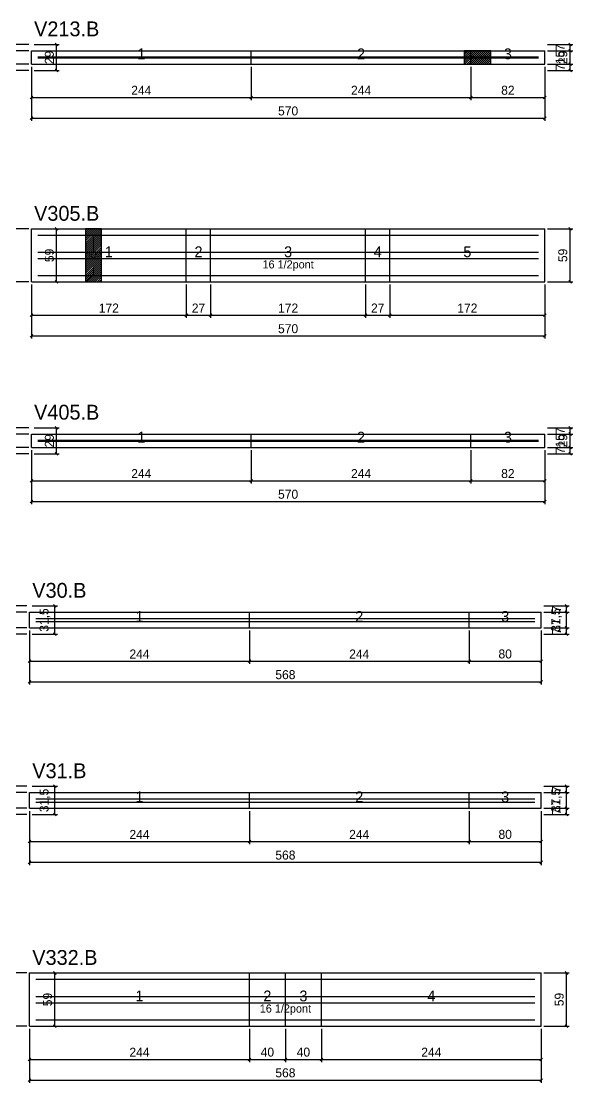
# Model space of a CAD drawing. Extents: x -13000 to 3070, y -38587 to 694.
# Drawn here: x 806 to 1418, y -11776 to -10596 of the extents above; entities that cross this region are included whole.
import ezdxf
from ezdxf.enums import TextEntityAlignment as Align

# ---------------------------------------------------------------- set-up
doc = ezdxf.new("R2010")
doc.units = 0
for name, color, linetype in [('5', 5, 'Continuous'), ('COTA', 241, 'Continuous'), ('NOMENCLATURA', 7, 'Continuous'), ('Painéis', 200, 'Continuous'), ('SARR_2.2x7', 40, 'Continuous')]:
    doc.layers.add(name, color=color, linetype=linetype)
doc.dimstyles.new('PAINEL', dxfattribs={"dimtxt": 10, "dimasz": 3, "dimexe": 3, "dimexo": 3, "dimgap": 3, "dimtad": 1, "dimblk": 'OBLIQUE', "dimblk1": 'OBLIQUE', "dimcen": 2.5, "dimclrd": 4, "dimclre": 4, "dimclrt": 240, "dimazin": 3, "dimtfac": 1, "dimtmove": 0, "dimatfit": 3})

# ---------------------------------------------------------------- blocks, each defined once
blk = doc.blocks.new('_OBLIQUE')
at = {"color": 0, "linetype": 'BYBLOCK'}
blk.add_line((-0.5, -0.5), (0.5, 0.5), dxfattribs=at)

msp = doc.modelspace()

# ---------------------------------------------------------------- hatches: boundary and pattern name
at = {"layer": 'COTA'}
h = msp.add_hatch(dxfattribs=at)
h.set_pattern_fill('ANSI31', scale=0.5)
h.paths.add_polyline_path([(1297.6, -10643.5), (1327, -10643.5), (1327, -10628.5), (1297.6, -10628.5)])
h = msp.add_hatch(dxfattribs=at)
h.set_pattern_fill('ANSI31', scale=0.5)
h.paths.add_polyline_path([(877, -10885.5), (895, -10885.5), (895, -10826.5), (877, -10826.5)])

# ---------------------------------------------------------------- linework, layer by layer
at = {"layer": 'Painéis'}
for p, q in [((817, -10628.5), (1061, -10628.5)), ((817, -10643.5), (817, -10628.5)), ((1061, -10643.5), (1061, -10628.5)), ((1061, -10643.5), (1061, -10628.5)), ((1061, -10628.5), (1305, -10628.5)), ((1061, -10643.5), (1061, -10628.5)), ((1305, -10643.5), (1305, -10628.5)), ((1305, -10643.5), (1305, -10628.5)), ((1305, -10628.5), (1387, -10628.5)), ((1305, -10643.5), (1305, -10628.5)), ((1387, -10643.5), (1387, -10628.5)), ((817, -10643.5), (1061, -10643.5)), ((1061, -10643.5), (1305, -10643.5)), ((1305, -10643.5), (1387, -10643.5)), ((817, -10826.5), (989, -10826.5)), ((817, -10885.5), (817, -10826.5)), ((989, -10885.5), (989, -10826.5)), ((989, -10885.5), (989, -10826.5)), ((989, -10826.5), (1016, -10826.5)), ((989, -10885.5), (989, -10826.5)), ((1016, -10885.5), (1016, -10826.5)), ((1016, -10885.5), (1016, -10826.5)), ((1016, -10826.5), (1188, -10826.5)), ((1016, -10885.5), (1016, -10826.5)), ((1188, -10885.5), (1188, -10826.5)), ((1188, -10885.5), (1188, -10826.5)), ((1188, -10826.5), (1215, -10826.5)), ((1188, -10885.5), (1188, -10826.5)), ((1215, -10885.5), (1215, -10826.5)), ((1215, -10885.5), (1215, -10826.5)), ((1215, -10826.5), (1387, -10826.5)), ((1215, -10885.5), (1215, -10826.5)), ((1387, -10885.5), (1387, -10826.5)), ((817, -10885.5), (989, -10885.5)), ((989, -10885.5), (1016, -10885.5)), ((1016, -10885.5), (1188, -10885.5)), ((1188, -10885.5), (1215, -10885.5)), ((1215, -10885.5), (1387, -10885.5)), ((817, -11054.5), (1061, -11054.5)), ((817, -11069.5), (817, -11054.5)), ((1061, -11069.5), (1061, -11054.5)), ((1061, -11069.5), (1061, -11054.5)), ((1061, -11054.5), (1305, -11054.5)), ((1061, -11069.5), (1061, -11054.5)), ((1305, -11069.5), (1305, -11054.5)), ((1305, -11069.5), (1305, -11054.5)), ((1305, -11054.5), (1387, -11054.5)), ((1305, -11069.5), (1305, -11054.5)), ((1387, -11069.5), (1387, -11054.5)), ((817, -11069.5), (1061, -11069.5)), ((1061, -11069.5), (1305, -11069.5)), ((1305, -11069.5), (1387, -11069.5)), ((815, -11252.5), (1059, -11252.5)), ((815, -11270), (815, -11252.5)), ((1059, -11270), (1059, -11252.5)), ((1059, -11270), (1059, -11252.5)), ((1059, -11252.5), (1303, -11252.5)), ((1059, -11270), (1059, -11252.5)), ((1303, -11270), (1303, -11252.5)), ((1303, -11270), (1303, -11252.5)), ((1303, -11252.5), (1383, -11252.5)), ((1303, -11270), (1303, -11252.5)), ((1383, -11270), (1383, -11252.5)), ((815, -11270), (1059, -11270)), ((1059, -11270), (1303, -11270)), ((1303, -11270), (1383, -11270)), ((815, -11453), (1059, -11453)), ((815, -11470.5), (815, -11453)), ((1059, -11470.5), (1059, -11453)), ((1059, -11470.5), (1059, -11453)), ((1059, -11453), (1303, -11453)), ((1059, -11470.5), (1059, -11453)), ((1303, -11470.5), (1303, -11453)), ((1303, -11470.5), (1303, -11453)), ((1303, -11453), (1383, -11453)), ((1303, -11470.5), (1303, -11453)), ((1383, -11470.5), (1383, -11453)), ((815, -11470.5), (1059, -11470.5)), ((1059, -11470.5), (1303, -11470.5)), ((1303, -11470.5), (1383, -11470.5)), ((815, -11653.5), (1059, -11653.5)), ((815, -11712.5), (815, -11653.5)), ((1059, -11712.5), (1059, -11653.5)), ((1059, -11712.5), (1059, -11653.5)), ((1059, -11653.5), (1099, -11653.5)), ((1059, -11712.5), (1059, -11653.5)), ((1099, -11712.5), (1099, -11653.5)), ((1099, -11712.5), (1099, -11653.5)), ((1099, -11653.5), (1139, -11653.5)), ((1099, -11712.5), (1099, -11653.5)), ((1139, -11712.5), (1139, -11653.5)), ((1139, -11712.5), (1139, -11653.5)), ((1139, -11653.5), (1383, -11653.5)), ((1139, -11712.5), (1139, -11653.5)), ((1383, -11712.5), (1383, -11653.5)), ((815, -11712.5), (1059, -11712.5)), ((1059, -11712.5), (1099, -11712.5)), ((1099, -11712.5), (1139, -11712.5)), ((1139, -11712.5), (1383, -11712.5))]:
    msp.add_line(p, q, dxfattribs=at)
for points in [[(1297.6, -10643.5), (1327, -10643.5), (1327, -10628.5), (1297.6, -10628.5)], [(877, -10885.5), (895, -10885.5), (895, -10826.5), (877, -10826.5)]]:
    msp.add_lwpolyline(points, close=True, dxfattribs=at)
at = {"layer": 'SARR_2.2x7'}
for points in [[(824, -10635.5), (1061, -10635.5)], [(824, -10635.5), (1061, -10635.5)], [(824, -10636.5), (1061, -10636.5)], [(824, -10636.5), (1061, -10636.5)], [(1061, -10635.5), (1305, -10635.5)], [(1061, -10635.5), (1305, -10635.5)], [(1061, -10636.5), (1305, -10636.5)], [(1061, -10636.5), (1305, -10636.5)], [(1305, -10635.5), (1380, -10635.5)], [(1305, -10635.5), (1380, -10635.5)], [(1305, -10636.5), (1380, -10636.5)], [(1305, -10636.5), (1380, -10636.5)], [(824, -10833.5), (989, -10833.5)], [(824, -10833.5), (989, -10833.5)], [(989, -10833.5), (1016, -10833.5)], [(989, -10833.5), (1016, -10833.5)], [(1016, -10833.5), (1188, -10833.5)], [(1016, -10833.5), (1188, -10833.5)], [(1188, -10833.5), (1215, -10833.5)], [(1188, -10833.5), (1215, -10833.5)], [(1215, -10833.5), (1380, -10833.5)], [(1215, -10833.5), (1380, -10833.5)], [(824, -10852.5), (989, -10852.5)], [(824, -10852.5), (989, -10852.5)], [(989, -10852.5), (1016, -10852.5)], [(989, -10852.5), (1016, -10852.5)], [(1016, -10852.5), (1188, -10852.5)], [(1016, -10852.5), (1188, -10852.5)], [(1188, -10852.5), (1215, -10852.5)], [(1188, -10852.5), (1215, -10852.5)], [(1215, -10852.5), (1380, -10852.5)], [(1215, -10852.5), (1380, -10852.5)], [(824, -10859.5), (989, -10859.5)], [(824, -10859.5), (989, -10859.5)], [(989, -10859.5), (1016, -10859.5)], [(989, -10859.5), (1016, -10859.5)], [(1016, -10859.5), (1188, -10859.5)], [(1016, -10859.5), (1188, -10859.5)], [(1188, -10859.5), (1215, -10859.5)], [(1188, -10859.5), (1215, -10859.5)], [(1215, -10859.5), (1380, -10859.5)], [(1215, -10859.5), (1380, -10859.5)], [(824, -10878.5), (989, -10878.5)], [(824, -10878.5), (989, -10878.5)], [(989, -10878.5), (1016, -10878.5)], [(989, -10878.5), (1016, -10878.5)], [(1016, -10878.5), (1188, -10878.5)], [(1016, -10878.5), (1188, -10878.5)], [(1188, -10878.5), (1215, -10878.5)], [(1188, -10878.5), (1215, -10878.5)], [(1215, -10878.5), (1380, -10878.5)], [(1215, -10878.5), (1380, -10878.5)], [(824, -11061.5), (1061, -11061.5)], [(824, -11061.5), (1061, -11061.5)], [(824, -11062.5), (1061, -11062.5)], [(824, -11062.5), (1061, -11062.5)], [(1061, -11061.5), (1305, -11061.5)], [(1061, -11061.5), (1305, -11061.5)], [(1061, -11062.5), (1305, -11062.5)], [(1061, -11062.5), (1305, -11062.5)], [(1305, -11061.5), (1380, -11061.5)], [(1305, -11061.5), (1380, -11061.5)], [(1305, -11062.5), (1380, -11062.5)], [(1305, -11062.5), (1380, -11062.5)], [(822, -11259.5), (1059, -11259.5)], [(822, -11259.5), (1059, -11259.5)], [(822, -11263), (1059, -11263)], [(822, -11263), (1059, -11263)], [(1059, -11259.5), (1303, -11259.5)], [(1059, -11259.5), (1303, -11259.5)], [(1059, -11263), (1303, -11263)], [(1059, -11263), (1303, -11263)], [(1303, -11259.5), (1376, -11259.5)], [(1303, -11259.5), (1376, -11259.5)], [(1303, -11263), (1376, -11263)], [(1303, -11263), (1376, -11263)], [(822, -11460), (1059, -11460)], [(822, -11460), (1059, -11460)], [(822, -11463.5), (1059, -11463.5)], [(822, -11463.5), (1059, -11463.5)], [(1059, -11460), (1303, -11460)], [(1059, -11460), (1303, -11460)], [(1059, -11463.5), (1303, -11463.5)], [(1059, -11463.5), (1303, -11463.5)], [(1303, -11460), (1376, -11460)], [(1303, -11460), (1376, -11460)], [(1303, -11463.5), (1376, -11463.5)], [(1303, -11463.5), (1376, -11463.5)], [(822, -11660.5), (1059, -11660.5)], [(822, -11660.5), (1059, -11660.5)], [(1059, -11660.5), (1099, -11660.5)], [(1059, -11660.5), (1099, -11660.5)], [(1099, -11660.5), (1139, -11660.5)], [(1099, -11660.5), (1139, -11660.5)], [(1139, -11660.5), (1376, -11660.5)], [(1139, -11660.5), (1376, -11660.5)], [(822, -11679.5), (1059, -11679.5)], [(822, -11679.5), (1059, -11679.5)], [(822, -11686.5), (1059, -11686.5)], [(822, -11686.5), (1059, -11686.5)], [(1059, -11679.5), (1099, -11679.5)], [(1059, -11679.5), (1099, -11679.5)], [(1059, -11686.5), (1099, -11686.5)], [(1059, -11686.5), (1099, -11686.5)], [(1099, -11679.5), (1139, -11679.5)], [(1099, -11679.5), (1139, -11679.5)], [(1099, -11686.5), (1139, -11686.5)], [(1099, -11686.5), (1139, -11686.5)], [(1139, -11679.5), (1376, -11679.5)], [(1139, -11679.5), (1376, -11679.5)], [(1139, -11686.5), (1376, -11686.5)], [(1139, -11686.5), (1376, -11686.5)], [(822, -11705.5), (1059, -11705.5)], [(822, -11705.5), (1059, -11705.5)], [(1059, -11705.5), (1099, -11705.5)], [(1059, -11705.5), (1099, -11705.5)], [(1099, -11705.5), (1139, -11705.5)], [(1099, -11705.5), (1139, -11705.5)], [(1139, -11705.5), (1376, -11705.5)], [(1139, -11705.5), (1376, -11705.5)]]:
    msp.add_lwpolyline(points, dxfattribs=at)

# ---------------------------------------------------------------- texts
at = {"layer": '5'}
for s, height, p in [('1', 12, (939, -10632)), ('2', 12, (1183, -10632)), ('3', 12, (1346, -10632)), ('PILAR', 5, (1312.3, -10636)), ('PILAR', 5, (886, -10856)), ('1', 12, (903, -10852)), ('2', 12, (1002.5, -10852)), ('3', 12, (1102, -10852)), ('4', 12, (1201.5, -10852)), ('5', 12, (1301, -10852)), ('16 1/2pont', 9, (1102, -10866)), ('1', 12, (939, -11058)), ('2', 12, (1183, -11058)), ('3', 12, (1346, -11058)), ('1', 12, (937, -11257.25)), ('2', 12, (1181, -11257.25)), ('3', 12, (1343, -11257.25)), ('1', 12, (937, -11457.75)), ('2', 12, (1181, -11457.75)), ('3', 12, (1343, -11457.75)), ('1', 12, (937, -11679)), ('2', 12, (1079, -11679)), ('3', 12, (1119, -11679)), ('4', 12, (1261, -11679)), ('16 1/2pont', 9, (1099, -11693))]:
    msp.add_text(s, height=height, dxfattribs=at).set_placement(p, align=Align.MIDDLE_CENTER)
at = {"layer": 'NOMENCLATURA'}
for s, p in [('V213.B', (820, -10612.5)), ('V305.B', (820, -10817.5)), ('V405.B', (820, -11038.5)), ('V30.B', (818, -11236.5)), ('V31.B', (818, -11437)), ('V332.B', (818, -11644.5))]:
    msp.add_text(s, height=16.5, dxfattribs=at).set_placement(p)

# ---------------------------------------------------------------- dimensions: what is measured, and where the dimension line sits
at = {"layer": 'COTA'}
for base, p1, p2 in [((789, -10628.5), (817, -10628.5), (817, -10621.5)), ((789, -10643.5), (817, -10643.5), (817, -10628.5)), ((845, -10650.5), (817, -10650.5), (817, -10621.5)), ((1415, -10650.5), (1387, -10650.5), (1387, -10621.5)), ((1415, -10628.5), (1387, -10628.5), (1387, -10621.5)), ((1415, -10643.5), (1387, -10643.5), (1387, -10628.5)), ((789, -10650.5), (817, -10650.5), (817, -10643.5)), ((1415, -10650.5), (1387, -10650.5), (1387, -10643.5)), ((789, -10885.5), (817, -10885.5), (817, -10826.5)), ((845, -10885.5), (817, -10885.5), (817, -10826.5)), ((1415, -10885.5), (1387, -10885.5), (1387, -10826.5)), ((1415, -10885.5), (1387, -10885.5), (1387, -10826.5)), ((789, -11054.5), (817, -11054.5), (817, -11047.5)), ((789, -11069.5), (817, -11069.5), (817, -11054.5)), ((845, -11076.5), (817, -11076.5), (817, -11047.5)), ((1415, -11076.5), (1387, -11076.5), (1387, -11047.5)), ((1415, -11054.5), (1387, -11054.5), (1387, -11047.5)), ((1415, -11069.5), (1387, -11069.5), (1387, -11054.5)), ((789, -11076.5), (817, -11076.5), (817, -11069.5)), ((1415, -11076.5), (1387, -11076.5), (1387, -11069.5)), ((787, -11252.5), (815, -11252.5), (815, -11245.5)), ((787, -11270), (815, -11270), (815, -11252.5)), ((843, -11277), (815, -11277), (815, -11245.5)), ((1411, -11277), (1383, -11277), (1383, -11245.5)), ((1411, -11252.5), (1383, -11252.5), (1383, -11245.5)), ((1411, -11270), (1383, -11270), (1383, -11252.5)), ((787, -11277), (815, -11277), (815, -11270)), ((1411, -11277), (1383, -11277), (1383, -11270)), ((787, -11453), (815, -11453), (815, -11446)), ((787, -11470.5), (815, -11470.5), (815, -11453)), ((843, -11477.5), (815, -11477.5), (815, -11446)), ((1411, -11477.5), (1383, -11477.5), (1383, -11446)), ((1411, -11453), (1383, -11453), (1383, -11446)), ((1411, -11470.5), (1383, -11470.5), (1383, -11453)), ((787, -11477.5), (815, -11477.5), (815, -11470.5)), ((1411, -11477.5), (1383, -11477.5), (1383, -11470.5)), ((787, -11712.5), (815, -11712.5), (815, -11653.5)), ((843, -11712.5), (815, -11712.5), (815, -11653.5)), ((1411, -11712.5), (1383, -11712.5), (1383, -11653.5)), ((1411, -11712.5), (1383, -11712.5), (1383, -11653.5))]:
    msp.add_linear_dim(base=base, p1=p1, p2=p2, angle=90, dimstyle='PAINEL', dxfattribs=at).render()
for base, p1, p2 in [((817, -10680.5), (817, -10643.5), (1061, -10643.5)), ((817, -10703.5), (817, -10643.5), (1387, -10643.5)), ((1061, -10680.5), (1061, -10643.5), (1305, -10643.5)), ((1305, -10680.5), (1305, -10643.5), (1387, -10643.5)), ((817, -10922.5), (817, -10885.5), (989, -10885.5)), ((817, -10945.5), (817, -10885.5), (1387, -10885.5)), ((989, -10922.5), (989, -10885.5), (1016, -10885.5)), ((1016, -10922.5), (1016, -10885.5), (1188, -10885.5)), ((1188, -10922.5), (1188, -10885.5), (1215, -10885.5)), ((1215, -10922.5), (1215, -10885.5), (1387, -10885.5)), ((817, -11106.5), (817, -11069.5), (1061, -11069.5)), ((817, -11129.5), (817, -11069.5), (1387, -11069.5)), ((1061, -11106.5), (1061, -11069.5), (1305, -11069.5)), ((1305, -11106.5), (1305, -11069.5), (1387, -11069.5)), ((815, -11307), (815, -11270), (1059, -11270)), ((815, -11330), (815, -11270), (1383, -11270)), ((1059, -11307), (1059, -11270), (1303, -11270)), ((1303, -11307), (1303, -11270), (1383, -11270)), ((815, -11507.5), (815, -11470.5), (1059, -11470.5)), ((815, -11530.5), (815, -11470.5), (1383, -11470.5)), ((1059, -11507.5), (1059, -11470.5), (1303, -11470.5)), ((1303, -11507.5), (1303, -11470.5), (1383, -11470.5)), ((815, -11749.5), (815, -11712.5), (1059, -11712.5)), ((815, -11772.5), (815, -11712.5), (1383, -11712.5)), ((1059, -11749.5), (1059, -11712.5), (1099, -11712.5)), ((1099, -11749.5), (1099, -11712.5), (1139, -11712.5)), ((1139, -11749.5), (1139, -11712.5), (1383, -11712.5))]:
    msp.add_linear_dim(base=base, p1=p1, p2=p2, dimstyle='PAINEL', dxfattribs=at).render()

doc.saveas('drawing.dxf')
